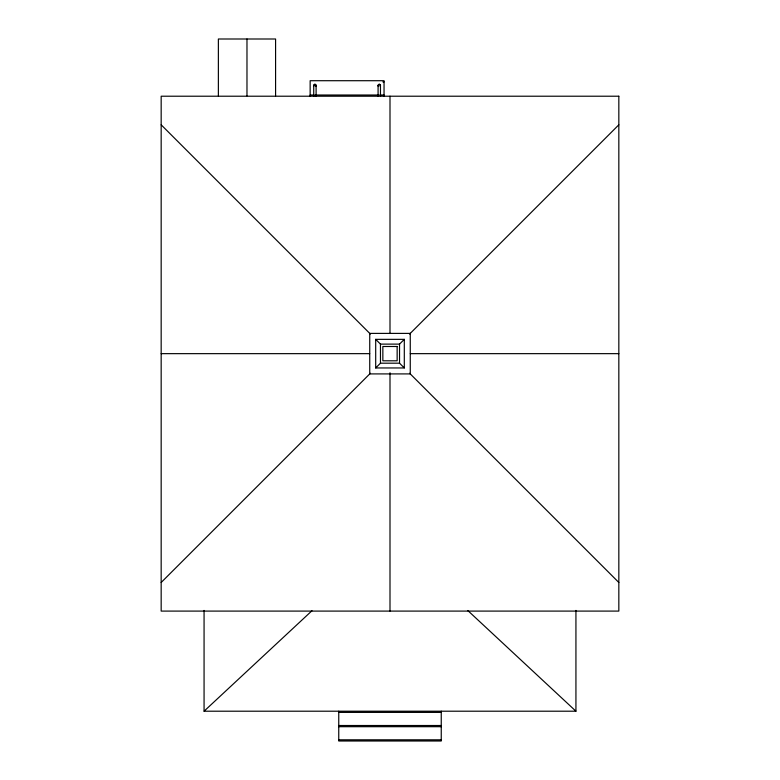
<?xml version="1.0" encoding="UTF-8"?>
<svg xmlns="http://www.w3.org/2000/svg" width="780" height="780" viewBox="0 0 780 780"><rect width="100%" height="100%" fill="white"/><g stroke="black" fill="none" stroke-linecap="round" stroke-linejoin="round"><path stroke-width="1.17" d="M313.726 96.213L313.726 85.478L314.915 84.289L316.105 85.478L316.105 96.213M316.105 85.478L315.51 86.512A1.19 1.19 0 0 0 315.949 84.883A1.19 1.19 0 0 0 314.32 84.454A1.19 1.19 0 0 0 313.882 86.083L313.726 85.478M378.085 96.213L378.085 85.478L379.275 84.289L380.465 85.478L380.465 96.213M380.465 85.478L380.308 86.083A1.19 1.19 0 0 0 379.87 84.454A1.19 1.19 0 0 0 378.241 84.883A1.19 1.19 0 0 0 378.68 86.512L378.085 85.478M161.168 582.484L370.402 373.25M375.697 367.955L380.465 363.188L399.535 363.188L404.303 367.955L375.697 367.955L375.697 339.349L404.303 339.349L404.303 367.955M375.697 339.349L380.465 344.116L399.535 344.116L404.303 339.349M409.598 334.055L618.832 124.81M204.067 610.418L204.067 711.204L311.981 610.721M382.853 81.91L384.043 81.91M310.148 95.014L313.726 95.014M314.915 95.014L379.275 95.014M380.465 95.014L384.043 95.014M161.168 353.652L369.7 353.652M410.299 353.652L618.832 353.652M204.067 711.204L575.933 711.204L575.933 610.418M338.754 712.393L441.246 712.393M338.754 725.507L441.246 725.507M338.754 726.697L441.246 726.697M338.754 739.81L441.246 739.81M467.795 610.535L575.933 711.204M161.168 124.81L370.402 334.055M409.598 373.25L618.832 582.484M441.246 711.204L441.246 741L338.754 741L338.754 711.204M399.535 344.116L399.535 363.188M390 96.213L390 333.343M390 372.743L390 611.091M384.043 96.213L384.043 80.71L310.148 80.71L310.148 96.213M380.465 344.116L380.465 363.188M275.584 95.94L275.584 39L218.371 39L218.371 95.94M246.977 39L246.977 95.803M618.832 96.213L161.168 96.213L161.168 611.091L618.832 611.091L618.832 96.213M410.26 333.392L369.74 333.392L369.74 373.912L410.26 373.912L410.26 333.392M397.147 346.495L382.853 346.495L382.853 360.799L397.147 360.799L397.147 346.495"/></g></svg>
